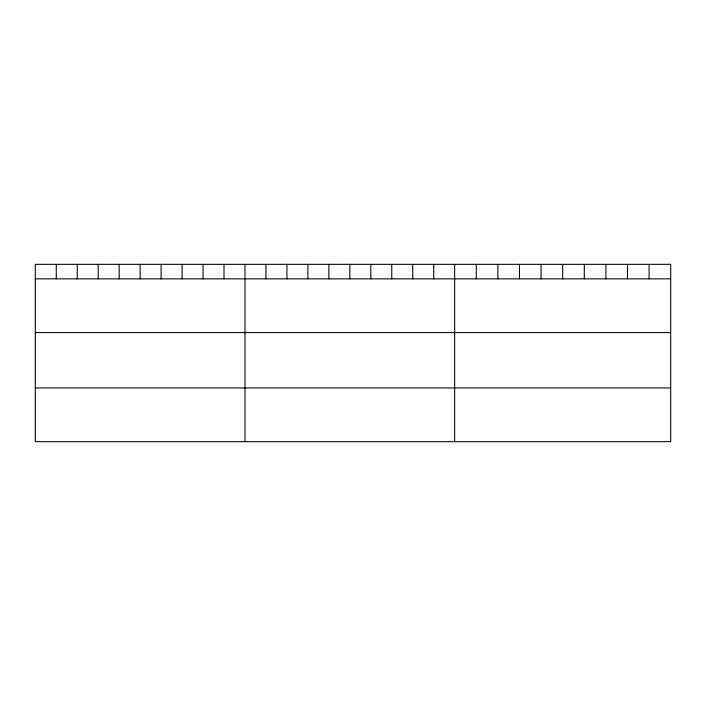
<?xml version="1.0" encoding="UTF-8"?>
<svg xmlns="http://www.w3.org/2000/svg" width="706" height="706" viewBox="0 0 706 706"><rect width="100%" height="100%" fill="white"/><g stroke="black" fill="none" stroke-linecap="round" stroke-linejoin="round"><path stroke-width="1.06" d="M35.3 278.852L670.7 278.852M35.3 332.588L670.7 332.588M35.3 387.947L670.7 387.947M649.096 264.326L649.096 278.852M627.493 264.326L627.493 278.852M605.889 264.326L605.889 278.852M584.286 264.326L584.286 278.852M562.682 264.326L562.682 278.852M541.078 264.326L541.078 278.852M519.475 264.326L519.475 278.852M497.871 264.326L497.871 278.852M476.268 264.326L476.268 278.852M454.664 264.326L454.664 441.674M433.696 264.326L433.696 278.852M412.728 264.326L412.728 278.852M391.759 264.326L391.759 278.852M370.791 264.326L370.791 278.852M349.823 264.326L349.823 278.852M328.855 264.326L328.855 278.852M307.887 264.326L307.887 278.852M286.918 264.326L286.918 278.852M265.95 264.326L265.95 278.852M244.982 264.326L244.982 441.674M224.014 264.326L224.014 278.852M203.046 264.326L203.046 278.852M182.077 264.326L182.077 278.852M161.109 264.326L161.109 278.852M140.141 264.326L140.141 278.852M119.173 264.326L119.173 278.852M98.205 264.326L98.205 278.852M77.236 264.326L77.236 278.852M56.268 264.326L56.268 278.852M670.7 264.326L35.3 264.326L35.3 441.674L670.7 441.674L670.7 264.326"/></g></svg>
